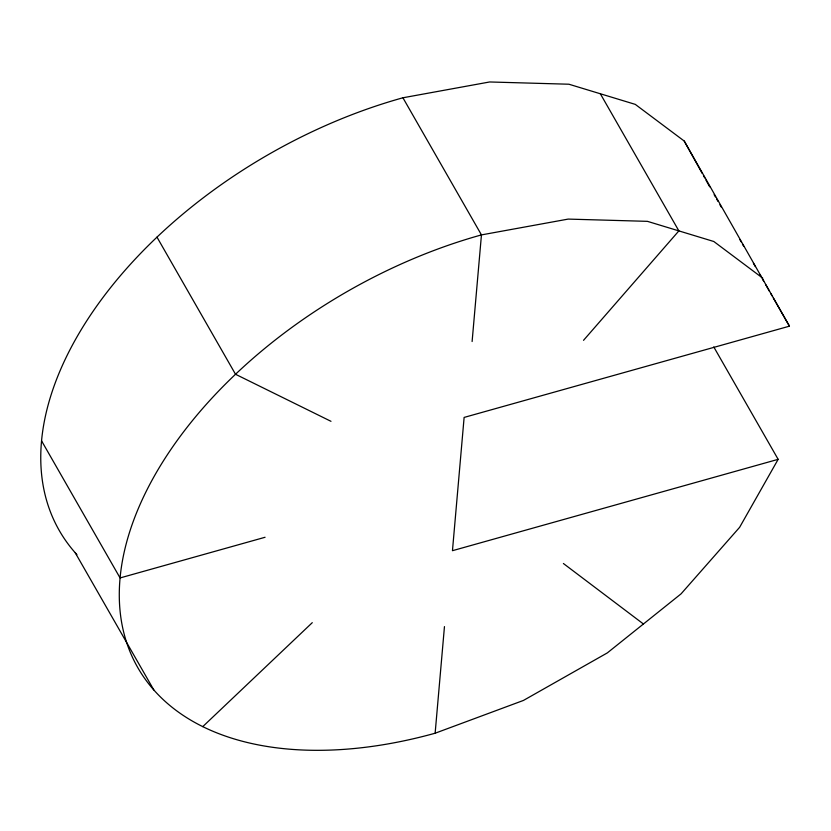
<?xml version="1.0" encoding="UTF-8"?>
<svg xmlns="http://www.w3.org/2000/svg" width="831" height="831" viewBox="0 0 831 831"><rect width="100%" height="100%" fill="white"/><g stroke="black" fill="none" stroke-linecap="round" stroke-linejoin="round"><path stroke-width="1.25" d="M41.55 440.825L120.079 577.94A369.338 222.272 -29.8 0 0 435.132 733.222L444.46 626.605M472.112 341.52L481.45 234.903L402.921 97.778A369.338 222.272 -29.8 0 0 97.424 305.081A369.338 222.272 -29.8 0 0 76.909 554.63M713.777 346.942L778.148 459.335L739.611 527.332L681.067 593.853L607.336 652.896L523.457 700.429L435.132 733.222M583.528 340.326L678.875 230.883L600.346 93.768M202.764 726.626L312.279 622.668M402.921 97.778L489.656 81.968L568.913 84.222L635.279 104.374L684.235 141.052L789.45 326.168L464.124 417.422L452.459 550.693L778.148 459.335M265.068 537.273L120.079 577.94A369.338 222.272 -29.8 0 1 481.45 234.903L568.196 219.093L647.442 221.347L713.808 241.499L762.765 278.177M330.987 421.317L235.516 374.262L156.986 237.147M563.397 563.501L643.433 623.988M714.141 194.662L715.429 196.916M716.717 199.16L718.005 201.403M719.926 204.779L721.215 207.023M739.881 239.619L741.169 241.873M742.457 244.117L743.745 246.36M753.405 263.219L755.337 266.595M759.835 274.459L761.123 276.713M762.411 278.956L763.699 281.21M765.631 284.576L769.496 291.328M770.784 293.572L772.072 295.815M773.36 298.069L789.45 326.168M75.278 552.823L153.818 689.948M684.235 141.052L702.226 173.419M703.473 175.653L704.709 177.886M705.955 180.119L709.674 186.809"/></g></svg>
